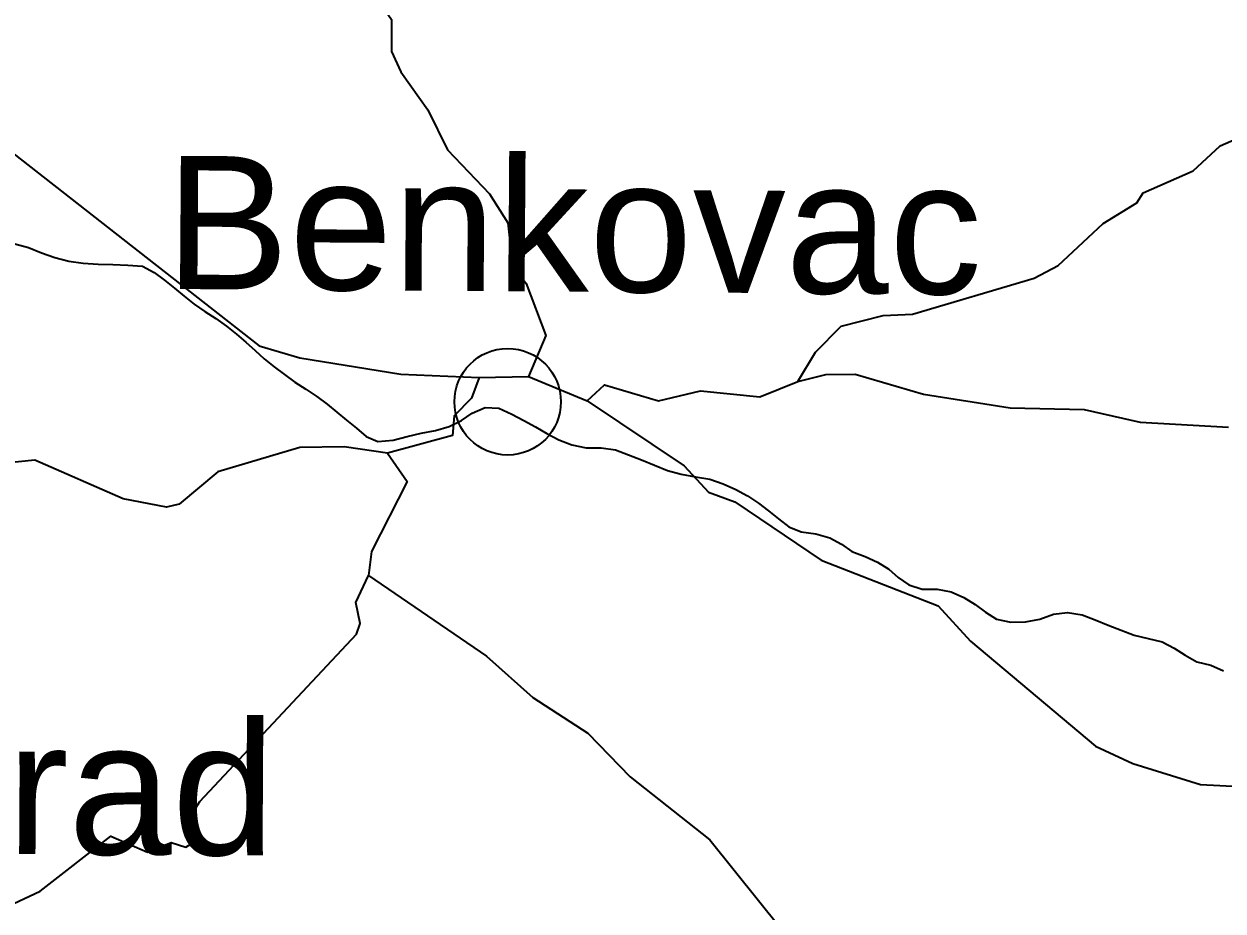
# Model space of a CAD drawing. Header units: metres. Extents: x 13.21 to 19.52, y 42.14 to 46.62.
# Drawn here: x 15.5294 to 15.7316, y 43.9477 to 44.0973 of the extents above; entities that cross this region are included whole.
import ezdxf

# ---------------------------------------------------------------- set-up
doc = ezdxf.new("R2010")
doc.units = ezdxf.units.M
doc.header["$MEASUREMENT"] = 0
for name, color, linetype in [('CESTE', 5, 'Continuous'), ('grad_manji', 1, 'Continuous'), ('naziv_manji', 1, 'Continuous'), ('PRUGE', 7, 'Continuous')]:
    doc.layers.add(name, color=color, linetype=linetype)
doc.styles.get("Standard").update_dxf_attribs({"font": 'arial.ttf'})

msp = doc.modelspace()

# ---------------------------------------------------------------- linework, layer by layer
at = {"layer": 'CESTE'}
for p, q in [((15.60614, 44.03763), (15.61446, 44.0378)), ((15.61446, 44.0378), (15.62437, 44.03371))]:
    msp.add_line(p, q, dxfattribs=at)
for points in [[(15.60764, 44.12957), (15.59297, 44.11734), (15.58905, 44.11507), (15.58781, 44.11358), (15.58721, 44.10637), (15.58807, 44.10284), (15.59137, 44.09801), (15.59138, 44.09263), (15.59292, 44.08921), (15.5975, 44.08282), (15.60083, 44.07604), (15.60791, 44.06865), (15.611, 44.06375), (15.61178, 44.05665), (15.61408, 44.05348), (15.61741, 44.04474), (15.61446, 44.0378)], [(15.65989, 44.037), (15.66288, 44.04193), (15.66722, 44.04631), (15.67426, 44.04809), (15.67921, 44.04835), (15.69974, 44.05442), (15.70381, 44.05653), (15.71139, 44.06364), (15.71705, 44.06712), (15.71812, 44.06877), (15.72656, 44.07251), (15.73113, 44.07672), (15.73958, 44.08044), (15.74936, 44.08161), (15.7514, 44.08263), (15.75723, 44.08836), (15.76712, 44.08946), (15.77409, 44.09459), (15.77736, 44.09948), (15.7818, 44.10083), (15.78641, 44.10361)], [(15.49323, 44.09957), (15.49789, 44.09838), (15.49977, 44.09717), (15.56903, 44.04301), (15.57592, 44.04095), (15.59293, 44.03823), (15.60614, 44.03763)], [(15.60614, 44.03763), (15.60484, 44.03417), (15.60196, 44.03121), (15.60167, 44.02785), (15.59072, 44.0249)], [(15.65989, 44.037), (15.6646, 44.03817), (15.66958, 44.03821), (15.68108, 44.03482), (15.69572, 44.03255), (15.70816, 44.03224), (15.71764, 44.03012), (15.73254, 44.02927)], [(15.62437, 44.03371), (15.62726, 44.03641), (15.63641, 44.03371), (15.64349, 44.03541), (15.65346, 44.03442), (15.65989, 44.037)], [(15.62437, 44.03371), (15.64072, 44.02274), (15.64484, 44.01831), (15.64927, 44.01668), (15.66385, 44.00683), (15.68356, 43.99916), (15.68902, 43.99319), (15.71008, 43.97548), (15.7164, 43.97258), (15.72781, 43.96901), (15.75267, 43.96776), (15.76462, 43.96542), (15.77019, 43.96187), (15.78111, 43.94983), (15.78679, 43.9465), (15.79582, 43.93378), (15.79911, 43.93107), (15.80329, 43.92922), (15.80815, 43.92843), (15.81011, 43.92955), (15.81274, 43.93326)], [(15.59072, 44.0249), (15.58337, 44.02594), (15.57589, 44.02588), (15.5621, 44.02176), (15.55558, 44.01631), (15.55341, 44.01579), (15.54612, 44.01722), (15.5312, 44.02372), (15.5263, 44.0232), (15.51329, 44.01793), (15.49507, 44.00054)], [(15.59072, 44.0249), (15.59402, 44.02012), (15.58797, 44.00832), (15.58751, 44.00425)], [(15.51006, 43.91768), (15.5088, 43.92114), (15.50404, 43.92747), (15.50415, 43.92929), (15.50828, 43.93373), (15.51239, 43.94026), (15.51958, 43.9452), (15.53213, 43.95102), (15.54405, 43.96034), (15.55023, 43.95763), (15.55424, 43.95923), (15.55668, 43.95847), (15.5585, 43.95956), (15.55698, 43.96282), (15.55906, 43.96614), (15.58544, 43.9944), (15.58609, 43.99615), (15.58535, 43.99969), (15.58751, 44.00425)], [(15.58751, 44.00425), (15.6074, 43.99064), (15.61522, 43.98367), (15.6245, 43.97766), (15.63163, 43.9703), (15.64505, 43.9597), (15.66124, 43.93949), (15.6721, 43.92967), (15.67603, 43.92508), (15.68339, 43.92023), (15.68583, 43.91711), (15.69155, 43.91364), (15.69416, 43.91061), (15.70276, 43.90411), (15.71558, 43.89548), (15.71688, 43.89406), (15.7139, 43.88914), (15.71703, 43.88229), (15.72451, 43.87765), (15.73155, 43.87574), (15.73573, 43.8709)]]:
    msp.add_lwpolyline(points, dxfattribs=at)
at = {"layer": 'grad_manji'}
msp.add_circle((15.61096, 44.03356), 0.00898, dxfattribs=at)
at = {"layer": 'PRUGE'}
msp.add_lwpolyline([(15.52787, 44.0602), (15.53015, 44.05957), (15.53237, 44.05869), (15.53459, 44.05788), (15.53695, 44.05729), (15.5394, 44.05693), (15.54189, 44.05679), (15.54438, 44.0567), (15.5469, 44.05661), (15.54938, 44.05642), (15.55135, 44.05537), (15.55311, 44.05406), (15.5548, 44.05274), (15.55642, 44.05137), (15.55809, 44.05004), (15.55989, 44.04878), (15.56175, 44.04758), (15.56355, 44.04634), (15.56521, 44.04499), (15.56681, 44.04362), (15.56839, 44.04222), (15.56992, 44.0408), (15.57158, 44.03945), (15.5733, 44.03816), (15.57506, 44.03688), (15.57693, 44.03569), (15.57877, 44.03446), (15.58051, 44.03318), (15.58213, 44.03182), (15.58377, 44.03045), (15.58544, 44.02912), (15.5871, 44.02768), (15.58909, 44.02685), (15.59165, 44.02711), (15.59401, 44.02769), (15.59638, 44.02827), (15.5988, 44.0287), (15.60111, 44.02939), (15.60317, 44.03039), (15.60496, 44.03165), (15.60718, 44.03262), (15.60718, 44.03262), (15.60946, 44.0325), (15.61165, 44.03149), (15.61367, 44.03043), (15.61563, 44.02932), (15.61759, 44.0282), (15.6196, 44.02712), (15.62179, 44.02628), (15.6242, 44.02579), (15.62671, 44.02579), (15.62912, 44.02546), (15.63135, 44.02462), (15.63353, 44.02375), (15.6357, 44.02285), (15.63789, 44.02198), (15.64022, 44.02136), (15.64264, 44.02091), (15.64507, 44.02053), (15.6473, 44.01972), (15.64942, 44.01876), (15.65142, 44.01769), (15.65323, 44.01646), (15.65496, 44.01515), (15.65665, 44.01383), (15.65835, 44.01247), (15.66043, 44.01161), (15.66293, 44.01129), (15.66526, 44.01063), (15.66724, 44.00958), (15.66902, 44.0083), (15.67122, 44.00746), (15.67333, 44.00649), (15.67524, 44.00533), (15.67679, 44.00391), (15.67863, 44.00271), (15.68088, 44.00195), (15.6834, 44.00197), (15.68576, 44.00151), (15.6879, 44.00054), (15.68978, 43.99937), (15.69154, 43.99807), (15.69339, 43.9969), (15.69582, 43.99641), (15.6983, 43.99644), (15.70072, 43.9969), (15.70298, 43.99773), (15.70539, 43.99801), (15.70539, 43.99801), (15.70784, 43.99763), (15.71005, 43.99678), (15.71224, 43.99592), (15.71443, 43.99506), (15.71662, 43.99418), (15.71898, 43.99363), (15.72134, 43.99309), (15.72335, 43.99202), (15.72522, 43.99081), (15.72717, 43.98971), (15.72955, 43.98914), (15.73167, 43.98822)], dxfattribs=at)

# ---------------------------------------------------------------- texts
at = {"layer": 'naziv_manji', "char_height": 0.0224579, "attachment_point": 1}
for s, insert, width, rotation in [('{\\fArial CE|b0|i0|c238|p34;Benkovac}       ', (15.55328, 44.07505), 0.1721771, 359.6115), ('{\\fArial CE|b0|i0|c238|p34;Biograd}', (15.46374, 43.98013), 0.1347473, 359.6744)]:
    msp.add_mtext(s, dxfattribs=dict(at, insert=insert, width=width, rotation=rotation))

doc.saveas('drawing.dxf')
